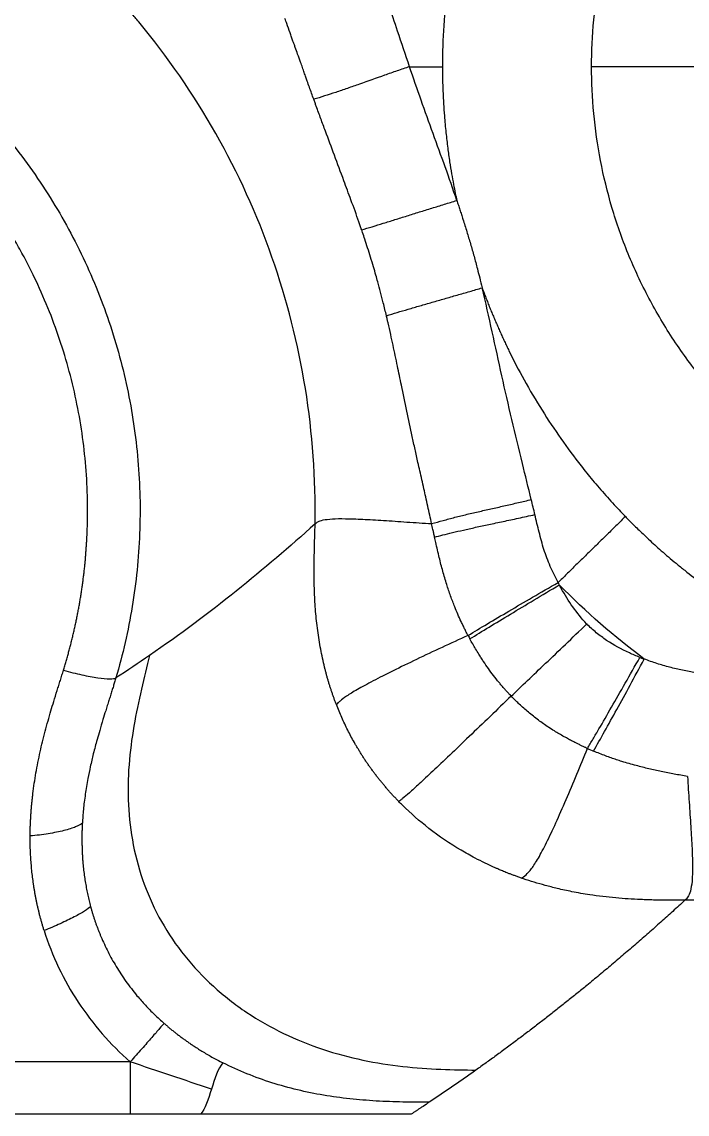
# Model space of a CAD drawing. Extents: x -54 to 18, y -18 to 89.
# Drawn here: x -37.8 to -31.5, y 5.88 to 16.23 of the extents above; entities that cross this region are included whole.
import ezdxf

# ---------------------------------------------------------------- set-up
doc = ezdxf.new("R2010")
doc.units = 0
doc.header["$MEASUREMENT"] = 0
doc.layers.add('GEOMETRY', color=2, linetype='Continuous', lineweight=25)

# ---------------------------------------------------------------- blocks, each defined once
blk = doc.blocks.new('2026 MINI-ASPIRE')
at = {"layer": 'GEOMETRY'}
for p, q in [((-16.253, -34.948), (-16.253, -34.948)), ((-14.575, -40.226), (-14.573, -40.227)), ((-14.07, -40.544), (-14.029, -40.56)), ((-14.567, -41.407), (-14.567, -41.407)), ((-4.722, -42.845), (-13.643, -42.845)), ((-18.898, -44.376), (-23.091, -44.376)), ((-18.898, -44.871), (-23.152, -44.871)), ((-18.233, -44.871), (-18.898, -44.871)), ((-16.237, -44.871), (-18.233, -44.871))]:
    blk.add_line(p, q, dxfattribs=at)
for points, knots in [([(-14.208, -30.686), (-14.218, -30.697), (-14.24, -30.719), (-14.272, -30.753), (-14.304, -30.788), (-14.337, -30.823), (-14.369, -30.858), (-14.401, -30.894), (-14.433, -30.931), (-14.466, -30.969), (-14.498, -31.007), (-14.53, -31.045), (-14.562, -31.084), (-14.628, -31.166), (-14.758, -31.334), (-14.93, -31.583), (-15.099, -31.858), (-15.242, -32.116), (-15.369, -32.375), (-15.528, -32.739), (-15.667, -33.134), (-15.77, -33.518), (-15.82, -33.748), (-15.853, -33.923), (-15.878, -34.075), (-15.899, -34.234), (-15.913, -34.364), (-15.922, -34.472), (-15.929, -34.57), (-15.935, -34.666), (-15.939, -34.761), (-15.941, -34.855), (-15.941, -34.917), (-15.941, -34.948)], [0, 0, 0, 0, 0.009812, 0.019718, 0.029719, 0.039814, 0.050003, 0.060287, 0.070664, 0.081135, 0.091701, 0.10236, 0.113112, 0.123958, 0.168738, 0.248519, 0.316404, 0.373977, 0.436417, 0.499972, 0.626374, 0.702447, 0.752845, 0.77595, 0.815626, 0.851131, 0.877899, 0.898989, 0.919784, 0.940282, 0.960484, 0.98039, 1, 1, 1, 1]), ([(-14.528, -34.948), (-14.528, -34.802), (-14.522, -34.654), (-14.493, -34.357), (-14.472, -34.207), (-14.414, -33.909), (-14.378, -33.761), (-14.291, -33.466), (-14.24, -33.32), (-14.123, -33.034), (-14.057, -32.893), (-13.912, -32.618), (-13.833, -32.485), (-13.662, -32.227), (-13.57, -32.102), (-13.376, -31.864), (-13.273, -31.75), (-13.166, -31.643)], [0, 0, 0, 0, 0.125, 0.125, 0.25, 0.25, 0.375, 0.375, 0.5, 0.5, 0.625, 0.625, 0.75, 0.75, 0.875, 0.875, 1, 1, 1, 1]), ([(-18.818, -34.523), (-18.83, -34.509), (-18.853, -34.481), (-18.887, -34.441), (-18.922, -34.4), (-18.957, -34.36), (-18.992, -34.321), (-19.027, -34.282), (-19.063, -34.243), (-19.098, -34.205), (-19.134, -34.167), (-19.169, -34.13), (-19.205, -34.093), (-19.241, -34.056), (-19.276, -34.02), (-19.312, -33.985), (-19.348, -33.95), (-19.384, -33.915), (-19.42, -33.881), (-19.457, -33.847), (-19.493, -33.813), (-19.529, -33.78), (-19.565, -33.748), (-19.601, -33.716), (-19.638, -33.684), (-19.674, -33.652), (-19.71, -33.621), (-19.747, -33.591), (-19.783, -33.561), (-19.819, -33.531), (-19.855, -33.502), (-19.892, -33.473), (-19.928, -33.444), (-19.964, -33.416), (-20, -33.388), (-20.037, -33.361), (-20.073, -33.334), (-20.109, -33.307), (-20.145, -33.281), (-20.181, -33.255), (-20.217, -33.229), (-20.253, -33.204), (-20.289, -33.179), (-20.325, -33.155), (-20.36, -33.131), (-20.396, -33.107), (-20.431, -33.083), (-20.467, -33.06), (-20.502, -33.038), (-20.538, -33.015), (-20.573, -32.993), (-20.608, -32.972), (-20.643, -32.95), (-20.678, -32.929), (-20.713, -32.909), (-20.748, -32.888), (-20.782, -32.868), (-20.817, -32.848), (-20.851, -32.829), (-20.886, -32.81), (-20.92, -32.791), (-20.954, -32.773), (-20.988, -32.754), (-21.021, -32.737), (-21.055, -32.719), (-21.089, -32.702), (-21.122, -32.685), (-21.155, -32.668), (-21.188, -32.652), (-21.221, -32.635), (-21.254, -32.619), (-21.286, -32.604), (-21.319, -32.589), (-21.351, -32.573), (-21.383, -32.559), (-21.415, -32.544), (-21.447, -32.53), (-21.479, -32.516), (-21.51, -32.502), (-21.542, -32.489), (-21.573, -32.475), (-21.604, -32.462), (-21.635, -32.45), (-21.665, -32.437), (-21.696, -32.425), (-21.726, -32.413), (-21.756, -32.401), (-21.786, -32.389), (-21.815, -32.378), (-21.845, -32.367), (-21.874, -32.356), (-21.903, -32.345), (-21.932, -32.334), (-21.961, -32.324), (-21.99, -32.314), (-22.018, -32.304), (-22.046, -32.294), (-22.074, -32.285), (-22.102, -32.276), (-22.129, -32.266), (-22.156, -32.258), (-22.183, -32.249), (-22.21, -32.24), (-22.237, -32.232), (-22.263, -32.224), (-22.29, -32.216), (-22.316, -32.208), (-22.341, -32.2), (-22.367, -32.193), (-22.392, -32.185), (-22.418, -32.178), (-22.442, -32.171), (-22.467, -32.164), (-22.492, -32.157), (-22.516, -32.151), (-22.54, -32.144), (-22.564, -32.138), (-22.587, -32.132), (-22.611, -32.126), (-22.634, -32.12), (-22.657, -32.115), (-22.679, -32.109), (-22.702, -32.104), (-22.724, -32.098), (-22.746, -32.093), (-22.768, -32.088), (-22.789, -32.083), (-22.81, -32.078), (-22.831, -32.074), (-22.852, -32.069), (-22.873, -32.065), (-22.893, -32.06), (-22.913, -32.056), (-22.933, -32.052), (-22.952, -32.048), (-22.972, -32.044), (-22.991, -32.04), (-23.01, -32.036), (-23.028, -32.033), (-23.047, -32.029), (-23.065, -32.026), (-23.083, -32.023), (-23.1, -32.019), (-23.118, -32.016), (-23.135, -32.013), (-23.152, -32.01), (-23.168, -32.007), (-23.179, -32.005), (-23.185, -32.004)], [0, 0, 0, 0, 0.010465, 0.02088, 0.031246, 0.041561, 0.051827, 0.062042, 0.072208, 0.082324, 0.09239, 0.102406, 0.112373, 0.122289, 0.132156, 0.141972, 0.151739, 0.161456, 0.171123, 0.180741, 0.190308, 0.199825, 0.209293, 0.218711, 0.228079, 0.237397, 0.246665, 0.255883, 0.265051, 0.27417, 0.283238, 0.292257, 0.301226, 0.310145, 0.319014, 0.327834, 0.336603, 0.345322, 0.353992, 0.362612, 0.371182, 0.379702, 0.388172, 0.396592, 0.404963, 0.413283, 0.421554, 0.429775, 0.437946, 0.446067, 0.454138, 0.462159, 0.470131, 0.478052, 0.485924, 0.493746, 0.501518, 0.50924, 0.516912, 0.524534, 0.532107, 0.539629, 0.547102, 0.554525, 0.561898, 0.569221, 0.576494, 0.583718, 0.590891, 0.598015, 0.605089, 0.612112, 0.619086, 0.626011, 0.632885, 0.639709, 0.646484, 0.653208, 0.659883, 0.666508, 0.673083, 0.679608, 0.686083, 0.692509, 0.698884, 0.70521, 0.711486, 0.717712, 0.723888, 0.730014, 0.73609, 0.742117, 0.748093, 0.75402, 0.759897, 0.765724, 0.771501, 0.777228, 0.782905, 0.788533, 0.79411, 0.799638, 0.805116, 0.810544, 0.815922, 0.82125, 0.826528, 0.831757, 0.836935, 0.842064, 0.847143, 0.852172, 0.857151, 0.86208, 0.86696, 0.871789, 0.876569, 0.881298, 0.885978, 0.890608, 0.895188, 0.899719, 0.904199, 0.90863, 0.91301, 0.917341, 0.921622, 0.925853, 0.930034, 0.934165, 0.938247, 0.942278, 0.94626, 0.950192, 0.954074, 0.957906, 0.961688, 0.96542, 0.969103, 0.972735, 0.976318, 0.979851, 0.983333, 0.986767, 0.99015, 0.993483, 0.996766, 1, 1, 1, 1]), ([(-16.366, -34.611), (-16.394, -34.528), (-16.422, -34.445), (-16.477, -34.28), (-16.505, -34.198), (-16.561, -34.034), (-16.589, -33.953), (-16.646, -33.794), (-16.675, -33.716), (-16.704, -33.64)], [0, 0, 0, 0, 0.25, 0.25, 0.5, 0.5, 0.75, 0.75, 1, 1, 1, 1]), ([(-17.148, -39.28), (-17.14, -38.851), (-17.171, -38.421), (-17.308, -37.574), (-17.414, -37.156), (-17.698, -36.347), (-17.877, -35.954), (-18.299, -35.208), (-18.544, -34.853), (-18.818, -34.523)], [0, 0, 0, 0, 0.25, 0.25, 0.5, 0.5, 0.75, 0.75, 1, 1, 1, 1]), ([(-17.285, -34.905), (-17.294, -34.879), (-17.311, -34.833), (-17.332, -34.776), (-17.346, -34.735), (-17.358, -34.703), (-17.37, -34.667), (-17.39, -34.611), (-17.408, -34.56), (-17.424, -34.516), (-17.43, -34.5), (-17.433, -34.492)], [0, 0, 0, 0, 0.186662, 0.339892, 0.411849, 0.4828, 0.573269, 0.674276, 0.884166, 0.942068, 1, 1, 1, 1]), ([(-17.222, -35.084), (-17.226, -35.072), (-17.236, -35.045), (-17.251, -35.003), (-17.267, -34.955), (-17.279, -34.922), (-17.285, -34.905)], [0, 0, 0, 0, 0.209725, 0.446235, 0.709626, 1, 1, 1, 1]), ([(-16.253, -34.948), (-16.292, -34.961), (-16.331, -34.974), (-16.41, -35.001), (-16.45, -35.015), (-16.569, -35.057), (-16.649, -35.085), (-16.766, -35.127), (-16.804, -35.14), (-16.879, -35.167), (-16.916, -35.179), (-16.988, -35.203), (-17.023, -35.215), (-17.092, -35.236), (-17.126, -35.247), (-17.16, -35.257)], [0, 0, 0, 0, 0.125, 0.125, 0.25, 0.25, 0.5, 0.5, 0.625, 0.625, 0.75, 0.75, 0.875, 0.875, 1, 1, 1, 1]), ([(-15.805, -36.215), (-15.841, -36.109), (-15.877, -36.003), (-15.953, -35.792), (-15.991, -35.687), (-16.067, -35.476), (-16.105, -35.371), (-16.18, -35.16), (-16.217, -35.054), (-16.253, -34.948)], [0, 0, 0, 0, 0.25, 0.25, 0.5, 0.5, 0.75, 0.75, 1, 1, 1, 1]), ([(-16.253, -34.948), (-16.201, -34.948), (-16.149, -34.948), (-16.045, -34.948), (-15.993, -34.948), (-15.941, -34.948)], [0, 0, 0, 0, 0.5, 0.5, 1, 1, 1, 1]), ([(-15.941, -34.948), (-15.941, -34.964), (-15.941, -34.997), (-15.941, -35.049), (-15.939, -35.106), (-15.937, -35.167), (-15.934, -35.233), (-15.93, -35.315), (-15.922, -35.429), (-15.909, -35.569), (-15.892, -35.714), (-15.874, -35.844), (-15.855, -35.959), (-15.837, -36.058), (-15.821, -36.142), (-15.81, -36.193), (-15.805, -36.216)], [0, 0, 0, 0, 0.037171, 0.077908, 0.122232, 0.170163, 0.221725, 0.27694, 0.364745, 0.490224, 0.604947, 0.70795, 0.799075, 0.878191, 0.945194, 1, 1, 1, 1]), ([(-13.449, -34.948), (-13.494, -34.948), (-13.539, -34.948), (-13.628, -34.948), (-13.673, -34.948), (-13.763, -34.948), (-13.808, -34.948), (-13.898, -34.948), (-13.943, -34.948), (-14.033, -34.948), (-14.078, -34.948), (-14.168, -34.948), (-14.213, -34.948), (-14.303, -34.948), (-14.348, -34.948), (-14.438, -34.948), (-14.483, -34.948), (-14.528, -34.948)], [0, 0, 0, 0, 0.125, 0.125, 0.25, 0.25, 0.375, 0.375, 0.5, 0.5, 0.625, 0.625, 0.75, 0.75, 0.875, 0.875, 1, 1, 1, 1]), ([(-13.166, -38.254), (-13.273, -38.146), (-13.376, -38.032), (-13.57, -37.794), (-13.662, -37.669), (-13.833, -37.411), (-13.912, -37.278), (-14.057, -37.003), (-14.123, -36.863), (-14.24, -36.576), (-14.291, -36.43), (-14.378, -36.135), (-14.414, -35.987), (-14.472, -35.689), (-14.493, -35.539), (-14.522, -35.242), (-14.528, -35.094), (-14.528, -34.948)], [0, 0, 0, 0, 0.125, 0.125, 0.25, 0.25, 0.375, 0.375, 0.5, 0.5, 0.625, 0.625, 0.75, 0.75, 0.875, 0.875, 1, 1, 1, 1]), ([(-17.16, -35.257), (-17.167, -35.238), (-17.181, -35.2), (-17.201, -35.142), (-17.215, -35.104), (-17.222, -35.084)], [0, 0, 0, 0, 0.329338, 0.662652, 1, 1, 1, 1]), ([(-16.706, -36.494), (-16.711, -36.481), (-16.719, -36.456), (-16.752, -36.361), (-16.804, -36.219), (-16.882, -36.008), (-16.963, -35.791), (-17.036, -35.596), (-17.093, -35.441), (-17.126, -35.352), (-17.148, -35.29), (-17.156, -35.268), (-17.16, -35.257)], [0, 0, 0, 0, 0.030873, 0.06033, 0.228447, 0.375536, 0.570827, 0.755259, 0.850874, 0.946512, 0.973162, 1, 1, 1, 1]), ([(-20.144, -35.524), (-19.994, -35.7), (-19.855, -35.885), (-19.6, -36.272), (-19.485, -36.473), (-19.28, -36.889), (-19.19, -37.103), (-19.039, -37.541), (-18.976, -37.764), (-18.88, -38.217), (-18.846, -38.447), (-18.806, -38.908), (-18.801, -39.14), (-18.819, -39.603), (-18.842, -39.834), (-18.918, -40.291), (-18.969, -40.517), (-19.035, -40.739)], [0, 0, 0, 0, 0.125, 0.125, 0.25, 0.25, 0.375, 0.375, 0.5, 0.5, 0.625, 0.625, 0.75, 0.75, 0.875, 0.875, 1, 1, 1, 1]), ([(-19.531, -40.666), (-19.527, -40.652), (-19.518, -40.623), (-19.506, -40.581), (-19.494, -40.538), (-19.482, -40.496), (-19.471, -40.453), (-19.46, -40.41), (-19.449, -40.368), (-19.439, -40.325), (-19.429, -40.282), (-19.419, -40.239), (-19.41, -40.196), (-19.401, -40.153), (-19.393, -40.11), (-19.385, -40.067), (-19.377, -40.024), (-19.37, -39.981), (-19.363, -39.937), (-19.357, -39.894), (-19.35, -39.851), (-19.345, -39.807), (-19.339, -39.764), (-19.334, -39.72), (-19.329, -39.676), (-19.325, -39.633), (-19.321, -39.589), (-19.318, -39.545), (-19.315, -39.501), (-19.312, -39.457), (-19.304, -39.322), (-19.3, -39.095), (-19.313, -38.776), (-19.347, -38.46), (-19.4, -38.145), (-19.473, -37.835), (-19.565, -37.53), (-19.676, -37.231), (-19.774, -37.01), (-19.846, -36.864), (-19.885, -36.788), (-19.925, -36.713), (-19.966, -36.639), (-20.009, -36.565), (-20.052, -36.492), (-20.097, -36.42), (-20.143, -36.349), (-20.19, -36.279), (-20.239, -36.209), (-20.288, -36.14), (-20.339, -36.072), (-20.391, -36.005), (-20.444, -35.938), (-20.481, -35.895), (-20.499, -35.873)], [0, 0, 0, 0, 0.008693, 0.017376, 0.026048, 0.034711, 0.043366, 0.052012, 0.06065, 0.069282, 0.077907, 0.086527, 0.095141, 0.103751, 0.112358, 0.120961, 0.129561, 0.13816, 0.146757, 0.155354, 0.163951, 0.172548, 0.181147, 0.189748, 0.198351, 0.206957, 0.215567, 0.224182, 0.232801, 0.241426, 0.250058, 0.312681, 0.375046, 0.437399, 0.499987, 0.56257, 0.624928, 0.687309, 0.749956, 0.766712, 0.783437, 0.800133, 0.816806, 0.83346, 0.850101, 0.866731, 0.883358, 0.899984, 0.916614, 0.933254, 0.949908, 0.966581, 0.983276, 1, 1, 1, 1]), ([(-16.706, -36.494), (-16.673, -36.484), (-16.64, -36.474), (-16.571, -36.453), (-16.537, -36.442), (-16.465, -36.42), (-16.428, -36.409), (-16.353, -36.385), (-16.315, -36.374), (-16.238, -36.349), (-16.199, -36.337), (-16.12, -36.312), (-16.08, -36.3), (-16.001, -36.276), (-15.962, -36.263), (-15.883, -36.239), (-15.844, -36.227), (-15.805, -36.215)], [0, 0, 0, 0, 0.125, 0.125, 0.25, 0.25, 0.375, 0.375, 0.5, 0.5, 0.625, 0.625, 0.75, 0.75, 0.875, 0.875, 1, 1, 1, 1]), ([(-15.805, -36.216), (-15.8, -36.23), (-15.79, -36.259), (-15.776, -36.303), (-15.761, -36.348), (-15.739, -36.417), (-15.71, -36.51), (-15.675, -36.627), (-15.641, -36.744), (-15.613, -36.852), (-15.587, -36.951), (-15.573, -37.011), (-15.565, -37.043)], [0, 0, 0, 0, 0.052776, 0.106553, 0.161344, 0.217163, 0.360735, 0.499685, 0.641879, 0.784586, 0.887557, 1, 1, 1, 1]), ([(-16.472, -37.307), (-16.476, -37.288), (-16.486, -37.247), (-16.504, -37.173), (-16.527, -37.085), (-16.55, -36.997), (-16.573, -36.917), (-16.604, -36.81), (-16.639, -36.696), (-16.674, -36.588), (-16.693, -36.532), (-16.704, -36.502), (-16.706, -36.494)], [0, 0, 0, 0, 0.071195, 0.149265, 0.270513, 0.391762, 0.469777, 0.567071, 0.788023, 0.889208, 0.969213, 1, 1, 1, 1]), ([(-16.471, -37.307), (-16.438, -37.297), (-16.405, -37.287), (-16.336, -37.266), (-16.301, -37.256), (-16.229, -37.235), (-16.192, -37.224), (-16.117, -37.202), (-16.078, -37.191), (-16, -37.169), (-15.961, -37.157), (-15.882, -37.135), (-15.842, -37.123), (-15.762, -37.1), (-15.722, -37.089), (-15.643, -37.066), (-15.604, -37.054), (-15.565, -37.043)], [0, 0, 0, 0, 0.125, 0.125, 0.25, 0.25, 0.375, 0.375, 0.5, 0.5, 0.625, 0.625, 0.75, 0.75, 0.875, 0.875, 1, 1, 1, 1]), ([(-15.183, -38.706), (-15.217, -38.568), (-15.25, -38.43), (-15.316, -38.153), (-15.347, -38.014), (-15.409, -37.737), (-15.439, -37.598), (-15.5, -37.32), (-15.531, -37.181), (-15.565, -37.043)], [0, 0, 0, 0, 0.25, 0.25, 0.5, 0.5, 0.75, 0.75, 1, 1, 1, 1]), ([(-15.565, -37.043), (-15.559, -37.059), (-15.547, -37.09), (-15.529, -37.138), (-15.511, -37.185), (-15.492, -37.232), (-15.473, -37.278), (-15.454, -37.324), (-15.434, -37.37), (-15.414, -37.416), (-15.394, -37.461), (-15.374, -37.506), (-15.353, -37.551), (-15.332, -37.595), (-15.273, -37.718), (-15.166, -37.923), (-15.002, -38.201), (-14.821, -38.473), (-14.659, -38.692), (-14.516, -38.87), (-14.415, -38.986), (-14.331, -39.08), (-14.269, -39.147), (-14.228, -39.189), (-14.208, -39.21)], [0, 0, 0, 0, 0.019719, 0.039385, 0.058996, 0.078552, 0.098051, 0.117494, 0.13688, 0.156208, 0.175477, 0.194686, 0.213836, 0.232925, 0.251952, 0.372143, 0.502592, 0.627546, 0.75206, 0.819455, 0.893949, 0.931105, 0.966453, 1, 1, 1, 1]), ([(-16.116, -38.947), (-16.123, -38.918), (-16.136, -38.862), (-16.154, -38.778), (-16.176, -38.683), (-16.2, -38.574), (-16.236, -38.412), (-16.279, -38.209), (-16.325, -37.987), (-16.368, -37.778), (-16.402, -37.619), (-16.432, -37.482), (-16.45, -37.4), (-16.464, -37.341), (-16.469, -37.319), (-16.472, -37.307)], [0, 0, 0, 0, 0.053133, 0.104153, 0.153079, 0.229279, 0.304011, 0.449655, 0.599732, 0.709368, 0.830089, 0.89127, 0.959432, 0.979017, 1, 1, 1, 1]), ([(-16.043, -39.277), (-16.049, -39.25), (-16.061, -39.195), (-16.08, -39.111), (-16.098, -39.028), (-16.111, -38.973), (-16.116, -38.947)], [0, 0, 0, 0, 0.24585, 0.501413, 0.767562, 1, 1, 1, 1]), ([(-16.043, -39.277), (-16.007, -39.267), (-15.971, -39.257), (-15.898, -39.237), (-15.861, -39.227), (-15.785, -39.207), (-15.747, -39.198), (-15.668, -39.179), (-15.628, -39.17), (-15.547, -39.152), (-15.507, -39.142), (-15.425, -39.124), (-15.384, -39.115), (-15.302, -39.096), (-15.261, -39.087), (-15.18, -39.068), (-15.139, -39.058), (-15.099, -39.049)], [0, 0, 0, 0, 0.125, 0.125, 0.25, 0.25, 0.375, 0.375, 0.5, 0.5, 0.625, 0.625, 0.75, 0.75, 0.875, 0.875, 1, 1, 1, 1]), ([(-16.015, -39.405), (-15.991, -39.398), (-15.964, -39.391), (-15.908, -39.377), (-15.878, -39.369), (-15.813, -39.354), (-15.779, -39.346), (-15.706, -39.329), (-15.668, -39.321), (-15.587, -39.303), (-15.545, -39.294), (-15.458, -39.276), (-15.412, -39.266), (-15.319, -39.246), (-15.27, -39.236), (-15.17, -39.214), (-15.118, -39.203), (-15.065, -39.192)], [0, 0, 0, 0, 0.125, 0.125, 0.25, 0.25, 0.375, 0.375, 0.5, 0.5, 0.625, 0.625, 0.75, 0.75, 0.875, 0.875, 1, 1, 1, 1]), ([(-14.845, -39.835), (-14.858, -39.81), (-14.871, -39.785), (-14.896, -39.733), (-14.908, -39.708), (-14.942, -39.629), (-14.962, -39.576), (-14.996, -39.468), (-15.011, -39.413), (-15.039, -39.302), (-15.052, -39.247), (-15.065, -39.192)], [0, 0, 0, 0, 0.125, 0.125, 0.25, 0.25, 0.5, 0.5, 0.75, 0.75, 1, 1, 1, 1]), ([(-14.208, -39.21), (-14.234, -39.236), (-14.261, -39.262), (-14.313, -39.314), (-14.34, -39.34), (-14.393, -39.392), (-14.419, -39.418), (-14.472, -39.47), (-14.499, -39.496), (-14.552, -39.548), (-14.579, -39.574), (-14.632, -39.626), (-14.659, -39.652), (-14.712, -39.704), (-14.738, -39.731), (-14.792, -39.783), (-14.818, -39.809), (-14.845, -39.835)], [0, 0, 0, 0, 0.125, 0.125, 0.25, 0.25, 0.375, 0.375, 0.5, 0.5, 0.625, 0.625, 0.75, 0.75, 0.875, 0.875, 1, 1, 1, 1]), ([(-14.208, -39.21), (-14.196, -39.222), (-14.171, -39.247), (-14.132, -39.287), (-14.088, -39.33), (-14.039, -39.376), (-13.986, -39.426), (-13.929, -39.479), (-13.866, -39.535), (-13.799, -39.593), (-13.725, -39.655), (-13.618, -39.742), (-13.49, -39.84), (-13.348, -39.943), (-13.228, -40.025), (-13.1, -40.108), (-12.971, -40.188), (-12.831, -40.269), (-12.683, -40.35), (-12.464, -40.462), (-12.144, -40.605), (-11.753, -40.75), (-11.419, -40.847), (-11.146, -40.912), (-10.961, -40.95), (-10.794, -40.978), (-10.68, -40.995), (-10.581, -41.008), (-10.521, -41.015), (-10.494, -41.018)], [0, 0, 0, 0, 0.011902, 0.025155, 0.039752, 0.055687, 0.072951, 0.091536, 0.11143, 0.132622, 0.1551, 0.180041, 0.230501, 0.269845, 0.305089, 0.334313, 0.378096, 0.4136, 0.448862, 0.498915, 0.588329, 0.698042, 0.795448, 0.836198, 0.898096, 0.929507, 0.956893, 0.98036, 1, 1, 1, 1]), ([(-17.148, -39.28), (-17.386, -39.495), (-17.634, -39.707), (-18.155, -40.124), (-18.428, -40.328), (-18.716, -40.526)], [0, 0, 0, 0, 0.5, 0.5, 1, 1, 1, 1]), ([(-16.945, -40.992), (-16.949, -40.982), (-16.957, -40.962), (-16.968, -40.932), (-16.979, -40.902), (-16.989, -40.872), (-16.999, -40.842), (-17.009, -40.812), (-17.018, -40.781), (-17.027, -40.751), (-17.036, -40.72), (-17.044, -40.69), (-17.064, -40.612), (-17.092, -40.487), (-17.121, -40.31), (-17.142, -40.131), (-17.153, -39.954), (-17.157, -39.778), (-17.156, -39.642), (-17.154, -39.527), (-17.152, -39.443), (-17.149, -39.355), (-17.148, -39.303), (-17.148, -39.28)], [0, 0, 0, 0, 0.018323, 0.036645, 0.054964, 0.073281, 0.091593, 0.109901, 0.128204, 0.1465, 0.164789, 0.183071, 0.201342, 0.302783, 0.405625, 0.509469, 0.613777, 0.711473, 0.814594, 0.847776, 0.909702, 0.960432, 1, 1, 1, 1]), ([(-17.148, -39.28), (-17.14, -39.273), (-17.132, -39.266), (-17.108, -39.253), (-17.092, -39.247), (-17.048, -39.238), (-17.019, -39.234), (-16.949, -39.23), (-16.908, -39.229), (-16.811, -39.231), (-16.756, -39.233), (-16.635, -39.238), (-16.568, -39.242), (-16.428, -39.251), (-16.354, -39.256), (-16.201, -39.267), (-16.122, -39.272), (-16.043, -39.277)], [0, 0, 0, 0, 0.125, 0.125, 0.25, 0.25, 0.375, 0.375, 0.5, 0.5, 0.625, 0.625, 0.75, 0.75, 0.875, 0.875, 1, 1, 1, 1]), ([(-16.015, -39.405), (-16.018, -39.392), (-16.023, -39.368), (-16.032, -39.326), (-16.039, -39.296), (-16.043, -39.277)], [0, 0, 0, 0, 0.30247, 0.555053, 1, 1, 1, 1]), ([(-15.698, -40.336), (-15.704, -40.326), (-15.715, -40.305), (-15.731, -40.273), (-15.747, -40.239), (-15.769, -40.193), (-15.795, -40.136), (-15.829, -40.055), (-15.864, -39.961), (-15.903, -39.848), (-15.938, -39.726), (-15.973, -39.594), (-15.997, -39.486), (-16.012, -39.421), (-16.015, -39.405)], [0, 0, 0, 0, 0.0352669, 0.0717264, 0.109391, 0.148273, 0.2251902, 0.3010491, 0.4136301, 0.5313521, 0.6638008, 0.7979764, 0.9483722, 1, 1, 1, 1]), ([(-15.698, -40.336), (-15.641, -40.301), (-15.58, -40.265), (-15.451, -40.188), (-15.382, -40.147), (-15.239, -40.063), (-15.164, -40.02), (-15.009, -39.929), (-14.928, -39.883), (-14.845, -39.835)], [0, 0, 0, 0, 0.25, 0.25, 0.5, 0.5, 0.75, 0.75, 1, 1, 1, 1]), ([(-15.68, -40.369), (-15.623, -40.334), (-15.563, -40.296), (-15.435, -40.218), (-15.367, -40.177), (-15.225, -40.091), (-15.15, -40.046), (-14.996, -39.953), (-14.916, -39.906), (-14.834, -39.857)], [0, 0, 0, 0, 0.25, 0.25, 0.5, 0.5, 0.75, 0.75, 1, 1, 1, 1]), ([(-14.575, -40.226), (-14.622, -40.176), (-14.666, -40.122), (-14.745, -40.01), (-14.781, -39.952), (-14.815, -39.892)], [0, 0, 0, 0, 0.5, 0.5, 1, 1, 1, 1]), ([(-15.289, -40.912), (-15.24, -40.865), (-15.189, -40.816), (-15.08, -40.712), (-15.023, -40.657), (-14.903, -40.543), (-14.84, -40.483), (-14.71, -40.358), (-14.643, -40.294), (-14.573, -40.227)], [0, 0, 0, 0, 0.25, 0.25, 0.5, 0.5, 0.75, 0.75, 1, 1, 1, 1]), ([(-14.17, -40.501), (-14.244, -40.467), (-14.317, -40.428), (-14.419, -40.36), (-14.452, -40.336), (-14.515, -40.284), (-14.545, -40.257), (-14.573, -40.227)], [0, 0, 0, 0, 0.5, 0.5, 0.75, 0.75, 1, 1, 1, 1]), ([(-15.698, -40.336), (-15.78, -40.373), (-15.863, -40.412), (-16.027, -40.488), (-16.109, -40.526), (-16.264, -40.601), (-16.339, -40.637), (-16.477, -40.705), (-16.541, -40.737), (-16.655, -40.797), (-16.704, -40.824), (-16.788, -40.872), (-16.822, -40.893), (-16.876, -40.929), (-16.896, -40.944), (-16.918, -40.964), (-16.925, -40.97), (-16.936, -40.981), (-16.941, -40.987), (-16.945, -40.992)], [0, 0, 0, 0, 0.125, 0.125, 0.25, 0.25, 0.375, 0.375, 0.5, 0.5, 0.625, 0.625, 0.75, 0.75, 0.875, 0.875, 0.9375, 0.9375, 1, 1, 1, 1]), ([(-15.289, -40.911), (-15.295, -40.906), (-15.307, -40.893), (-15.327, -40.872), (-15.352, -40.844), (-15.378, -40.814), (-15.432, -40.748), (-15.49, -40.673), (-15.544, -40.595), (-15.574, -40.549), (-15.599, -40.509), (-15.626, -40.465), (-15.654, -40.416), (-15.672, -40.385), (-15.68, -40.369)], [0, 0, 0, 0, 0.035842, 0.078603, 0.128282, 0.203437, 0.259384, 0.507387, 0.626332, 0.687189, 0.750101, 0.837995, 0.921293, 1, 1, 1, 1]), ([(-18.716, -40.526), (-18.739, -40.628), (-18.766, -40.735), (-18.818, -40.958), (-18.843, -41.075), (-18.885, -41.314), (-18.901, -41.437), (-18.92, -41.687), (-18.923, -41.814), (-18.91, -42.068), (-18.895, -42.195), (-18.845, -42.447), (-18.81, -42.572), (-18.721, -42.815), (-18.667, -42.933), (-18.539, -43.16), (-18.465, -43.269), (-18.3, -43.474), (-18.209, -43.571), (-18.013, -43.75), (-17.907, -43.833), (-17.684, -43.981), (-17.567, -44.048), (-17.326, -44.164), (-17.202, -44.214), (-16.95, -44.298), (-16.822, -44.332), (-16.568, -44.386), (-16.441, -44.405), (-16.194, -44.433), (-16.073, -44.441), (-15.84, -44.451), (-15.729, -44.453), (-15.624, -44.454)], [0, 0, 0, 0, 0.0625, 0.0625, 0.125, 0.125, 0.1875, 0.1875, 0.25, 0.25, 0.3125, 0.3125, 0.375, 0.375, 0.4375, 0.4375, 0.5, 0.5, 0.5625, 0.5625, 0.625, 0.625, 0.6875, 0.6875, 0.75, 0.75, 0.8125, 0.8125, 0.875, 0.875, 0.9375, 0.9375, 1, 1, 1, 1]), ([(-14.567, -41.407), (-14.55, -41.378), (-14.532, -41.348), (-14.496, -41.286), (-14.477, -41.255), (-14.42, -41.157), (-14.38, -41.088), (-14.297, -40.943), (-14.254, -40.867), (-14.164, -40.71), (-14.118, -40.628), (-14.07, -40.544)], [0, 0, 0, 0, 0.125, 0.125, 0.25, 0.25, 0.5, 0.5, 0.75, 0.75, 1, 1, 1, 1]), ([(-14.509, -41.432), (-14.476, -41.373), (-14.441, -41.311), (-14.367, -41.179), (-14.329, -41.11), (-14.248, -40.963), (-14.206, -40.887), (-14.12, -40.727), (-14.075, -40.645), (-14.029, -40.56)], [0, 0, 0, 0, 0.25, 0.25, 0.5, 0.5, 0.75, 0.75, 1, 1, 1, 1]), ([(-13.543, -40.691), (-13.584, -40.683), (-13.625, -40.675), (-13.707, -40.657), (-13.748, -40.648), (-13.829, -40.627), (-13.869, -40.615), (-13.949, -40.589), (-13.989, -40.575), (-14.029, -40.56)], [0, 0, 0, 0, 0.25, 0.25, 0.5, 0.5, 0.75, 0.75, 1, 1, 1, 1]), ([(-19.847, -42.236), (-19.847, -42.224), (-19.847, -42.201), (-19.846, -42.165), (-19.845, -42.129), (-19.843, -42.093), (-19.841, -42.057), (-19.839, -42.02), (-19.836, -41.984), (-19.833, -41.947), (-19.829, -41.91), (-19.825, -41.872), (-19.815, -41.782), (-19.793, -41.637), (-19.76, -41.473), (-19.73, -41.342), (-19.696, -41.212), (-19.661, -41.085), (-19.622, -40.957), (-19.597, -40.877), (-19.576, -40.81), (-19.561, -40.762), (-19.546, -40.714), (-19.536, -40.682), (-19.531, -40.666)], [0, 0, 0, 0, 0.022028, 0.044187, 0.066481, 0.088912, 0.111483, 0.134196, 0.157055, 0.180061, 0.203217, 0.226526, 0.249989, 0.372913, 0.499995, 0.561452, 0.624998, 0.749999, 0.806361, 0.875004, 0.906253, 0.937502, 0.969112, 1, 1, 1, 1]), ([(-19.531, -40.666), (-19.472, -40.682), (-19.413, -40.697), (-19.303, -40.721), (-19.251, -40.73), (-19.162, -40.744), (-19.124, -40.747), (-19.065, -40.748), (-19.045, -40.745), (-19.035, -40.739)], [0, 0, 0, 0, 0.25, 0.25, 0.5, 0.5, 0.75, 0.75, 1, 1, 1, 1]), ([(-19.035, -40.739), (-19.039, -40.752), (-19.047, -40.778), (-19.059, -40.819), (-19.072, -40.861), (-19.086, -40.906), (-19.101, -40.952), (-19.116, -41), (-19.135, -41.061), (-19.16, -41.14), (-19.187, -41.231), (-19.218, -41.338), (-19.248, -41.453), (-19.277, -41.576), (-19.298, -41.679), (-19.313, -41.766), (-19.325, -41.841), (-19.335, -41.913), (-19.343, -41.983), (-19.348, -42.05), (-19.351, -42.093), (-19.352, -42.114)], [0, 0, 0, 0, 0.028531, 0.058478, 0.089865, 0.122711, 0.157035, 0.192851, 0.230168, 0.291962, 0.367553, 0.431382, 0.529468, 0.618272, 0.698972, 0.753999, 0.805684, 0.858471, 0.908476, 0.955661, 1, 1, 1, 1]), ([(-15.289, -40.911), (-15.356, -40.975), (-15.423, -41.04), (-15.557, -41.168), (-15.623, -41.232), (-15.752, -41.355), (-15.814, -41.415), (-15.929, -41.525), (-15.983, -41.576), (-16.08, -41.667), (-16.123, -41.707), (-16.197, -41.775), (-16.228, -41.804), (-16.279, -41.849), (-16.299, -41.866), (-16.323, -41.885), (-16.33, -41.891), (-16.343, -41.901), (-16.349, -41.905), (-16.355, -41.91)], [0, 0, 0, 0, 0.125, 0.125, 0.25, 0.25, 0.375, 0.375, 0.5, 0.5, 0.625, 0.625, 0.75, 0.75, 0.875, 0.875, 0.9375, 0.9375, 1, 1, 1, 1]), ([(-14.583, -41.399), (-14.592, -41.396), (-14.61, -41.387), (-14.637, -41.374), (-14.67, -41.358), (-14.707, -41.34), (-14.747, -41.318), (-14.79, -41.295), (-14.835, -41.269), (-14.884, -41.239), (-14.934, -41.207), (-14.985, -41.173), (-15.032, -41.138), (-15.08, -41.102), (-15.126, -41.064), (-15.17, -41.026), (-15.209, -40.99), (-15.249, -40.953), (-15.273, -40.928), (-15.288, -40.912)], [0, 0, 0, 0, 0.0327958, 0.0682386, 0.1063248, 0.1608474, 0.2103665, 0.2663007, 0.3283588, 0.3905907, 0.4674212, 0.5349298, 0.6033976, 0.672755, 0.7420606, 0.8107026, 0.8767869, 0.9259008, 1, 1, 1, 1]), ([(-16.355, -41.91), (-16.362, -41.902), (-16.378, -41.885), (-16.401, -41.861), (-16.424, -41.836), (-16.447, -41.811), (-16.469, -41.785), (-16.491, -41.759), (-16.512, -41.734), (-16.534, -41.708), (-16.554, -41.681), (-16.575, -41.655), (-16.595, -41.628), (-16.615, -41.601), (-16.634, -41.574), (-16.653, -41.547), (-16.672, -41.519), (-16.69, -41.491), (-16.708, -41.464), (-16.725, -41.436), (-16.742, -41.407), (-16.759, -41.379), (-16.781, -41.341), (-16.808, -41.293), (-16.838, -41.234), (-16.867, -41.174), (-16.895, -41.114), (-16.921, -41.054), (-16.937, -41.013), (-16.945, -40.992)], [0, 0, 0, 0, 0.030893, 0.061742, 0.092545, 0.123302, 0.154012, 0.184675, 0.21529, 0.245857, 0.276376, 0.306845, 0.337265, 0.367635, 0.397954, 0.428223, 0.458441, 0.488607, 0.518721, 0.548783, 0.578793, 0.608749, 0.638653, 0.698831, 0.759036, 0.819262, 0.879502, 0.93975, 1, 1, 1, 1]), ([(-15.192, -42.635), (-15.179, -42.627), (-15.165, -42.618), (-15.133, -42.59), (-15.116, -42.572), (-15.077, -42.519), (-15.056, -42.486), (-15.008, -42.404), (-14.982, -42.355), (-14.927, -42.243), (-14.897, -42.18), (-14.835, -42.043), (-14.803, -41.969), (-14.736, -41.814), (-14.702, -41.733), (-14.634, -41.57), (-14.6, -41.488), (-14.567, -41.407)], [0, 0, 0, 0, 0.125, 0.125, 0.25, 0.25, 0.375, 0.375, 0.5, 0.5, 0.625, 0.625, 0.75, 0.75, 0.875, 0.875, 1, 1, 1, 1]), ([(-13.619, -41.673), (-13.661, -41.665), (-13.743, -41.65), (-13.866, -41.626), (-13.986, -41.6), (-14.088, -41.574), (-14.173, -41.551), (-14.235, -41.532), (-14.291, -41.514), (-14.343, -41.496), (-14.396, -41.477), (-14.452, -41.455), (-14.49, -41.44), (-14.509, -41.432)], [0, 0, 0, 0, 0.137873, 0.273595, 0.404673, 0.538882, 0.614417, 0.690555, 0.748558, 0.805525, 0.868793, 0.933615, 1, 1, 1, 1]), ([(-13.619, -41.673), (-13.614, -41.754), (-13.609, -41.835), (-13.598, -41.994), (-13.593, -42.072), (-13.584, -42.22), (-13.579, -42.29), (-13.574, -42.418), (-13.572, -42.477), (-13.572, -42.581), (-13.573, -42.627), (-13.58, -42.703), (-13.585, -42.733), (-13.598, -42.782), (-13.606, -42.8), (-13.624, -42.827), (-13.634, -42.837), (-13.643, -42.845)], [0, 0, 0, 0, 0.125, 0.125, 0.25, 0.25, 0.375, 0.375, 0.5, 0.5, 0.625, 0.625, 0.75, 0.75, 0.875, 0.875, 1, 1, 1, 1]), ([(-15.192, -42.635), (-15.203, -42.631), (-15.225, -42.624), (-15.257, -42.612), (-15.286, -42.601), (-15.314, -42.591), (-15.338, -42.581), (-15.361, -42.572), (-15.381, -42.563), (-15.399, -42.556), (-15.415, -42.549), (-15.428, -42.543), (-15.501, -42.511), (-15.615, -42.456), (-15.828, -42.337), (-16.065, -42.177), (-16.247, -42.017), (-16.338, -41.927), (-16.349, -41.915), (-16.355, -41.91)], [0, 0, 0, 0, 0.026078, 0.050473, 0.073178, 0.094184, 0.113484, 0.131073, 0.146945, 0.161096, 0.173523, 0.184224, 0.193195, 0.346504, 0.457008, 0.723319, 0.964873, 0.982445, 1, 1, 1, 1]), ([(-19.352, -42.114), (-19.364, -42.126), (-19.386, -42.138), (-19.446, -42.162), (-19.484, -42.174), (-19.572, -42.196), (-19.622, -42.206), (-19.73, -42.224), (-19.788, -42.231), (-19.847, -42.236)], [0, 0, 0, 0, 0.25, 0.25, 0.5, 0.5, 0.75, 0.75, 1, 1, 1, 1]), ([(-19.352, -42.114), (-19.353, -42.125), (-19.354, -42.148), (-19.356, -42.182), (-19.356, -42.217), (-19.357, -42.252), (-19.357, -42.286), (-19.356, -42.321), (-19.355, -42.356), (-19.354, -42.392), (-19.352, -42.427), (-19.35, -42.462), (-19.346, -42.507), (-19.341, -42.561), (-19.333, -42.622), (-19.323, -42.682), (-19.313, -42.74), (-19.301, -42.796), (-19.289, -42.85), (-19.28, -42.886), (-19.275, -42.903)], [0, 0, 0, 0, 0.043015, 0.086205, 0.129569, 0.173104, 0.21681, 0.260685, 0.304728, 0.348938, 0.393315, 0.437857, 0.482565, 0.562786, 0.640903, 0.716917, 0.79083, 0.862646, 0.932368, 1, 1, 1, 1]), ([(-19.715, -43.132), (-19.718, -43.122), (-19.724, -43.101), (-19.733, -43.07), (-19.742, -43.039), (-19.751, -43.008), (-19.759, -42.977), (-19.766, -42.945), (-19.774, -42.914), (-19.781, -42.882), (-19.788, -42.85), (-19.794, -42.818), (-19.8, -42.786), (-19.805, -42.754), (-19.811, -42.722), (-19.817, -42.679), (-19.824, -42.626), (-19.832, -42.562), (-19.837, -42.497), (-19.842, -42.432), (-19.845, -42.367), (-19.847, -42.302), (-19.847, -42.258), (-19.847, -42.236)], [0, 0, 0, 0, 0.0354163, 0.0708591, 0.1063331, 0.1418434, 0.1773947, 0.212992, 0.2486401, 0.2843438, 0.320108, 0.3559373, 0.3918366, 0.4278105, 0.4638639, 0.5000012, 0.570597, 0.6414159, 0.712491, 0.7838549, 0.8555398, 0.9275778, 1, 1, 1, 1]), ([(-13.643, -42.845), (-13.69, -42.845), (-13.783, -42.845), (-13.923, -42.844), (-14.095, -42.838), (-14.303, -42.825), (-14.52, -42.799), (-14.705, -42.767), (-14.845, -42.736), (-14.999, -42.697), (-15.112, -42.663), (-15.186, -42.638), (-15.192, -42.635)], [0, 0, 0, 0, 0.088959, 0.178398, 0.267343, 0.416926, 0.575834, 0.68498, 0.774948, 0.850272, 0.987636, 1, 1, 1, 1]), ([(-19.275, -42.903), (-19.286, -42.915), (-19.305, -42.93), (-19.357, -42.964), (-19.391, -42.983), (-19.469, -43.024), (-19.514, -43.045), (-19.61, -43.089), (-19.662, -43.111), (-19.715, -43.132)], [0, 0, 0, 0, 0.25, 0.25, 0.5, 0.5, 0.75, 0.75, 1, 1, 1, 1]), ([(-19.275, -42.903), (-19.273, -42.913), (-19.267, -42.932), (-19.259, -42.962), (-19.25, -42.991), (-19.24, -43.02), (-19.231, -43.048), (-19.221, -43.077), (-19.21, -43.105), (-19.199, -43.133), (-19.188, -43.161), (-19.16, -43.229), (-19.111, -43.334), (-19.032, -43.476), (-18.941, -43.615), (-18.859, -43.721), (-18.796, -43.795), (-18.755, -43.839), (-18.713, -43.884), (-18.67, -43.927), (-18.624, -43.97), (-18.593, -43.998), (-18.578, -44.012)], [0, 0, 0, 0, 0.0230222, 0.0459861, 0.0688926, 0.0917423, 0.114536, 0.1372745, 0.1599585, 0.1825888, 0.2051663, 0.2276917, 0.347085, 0.467024, 0.5940277, 0.7228391, 0.7678582, 0.8133415, 0.8592936, 0.9057186, 0.9526199, 1, 1, 1, 1]), ([(-13.643, -42.845), (-13.662, -42.863), (-13.701, -42.898), (-13.758, -42.95), (-13.816, -43.002), (-13.873, -43.053), (-13.931, -43.105), (-13.989, -43.156), (-14.047, -43.207), (-14.105, -43.257), (-14.163, -43.307), (-14.221, -43.357), (-14.279, -43.407), (-14.338, -43.456), (-14.396, -43.506), (-14.455, -43.554), (-14.513, -43.603), (-14.584, -43.661), (-14.667, -43.728), (-14.762, -43.805), (-14.858, -43.88), (-14.953, -43.955), (-15.048, -44.029), (-15.144, -44.102), (-15.24, -44.174), (-15.335, -44.245), (-15.431, -44.316), (-15.527, -44.385), (-15.592, -44.431), (-15.624, -44.454)], [0, 0, 0, 0, 0.032532, 0.064893, 0.097083, 0.129102, 0.160949, 0.192626, 0.224132, 0.255467, 0.286631, 0.317624, 0.348447, 0.379099, 0.40958, 0.439891, 0.470031, 0.5, 0.548078, 0.59563, 0.642657, 0.68916, 0.735137, 0.780591, 0.82552, 0.869925, 0.913807, 0.957165, 1, 1, 1, 1]), ([(-19.715, -43.132), (-19.677, -43.251), (-19.631, -43.369), (-19.523, -43.595), (-19.461, -43.705), (-19.323, -43.914), (-19.247, -44.015), (-19.082, -44.204), (-18.993, -44.293), (-18.899, -44.376)], [0, 0, 0, 0, 0.25, 0.25, 0.5, 0.5, 0.75, 0.75, 1, 1, 1, 1]), ([(-18.578, -44.012), (-18.587, -44.022), (-18.602, -44.039), (-18.641, -44.084), (-18.666, -44.113), (-18.723, -44.177), (-18.756, -44.214), (-18.825, -44.292), (-18.861, -44.334), (-18.899, -44.376)], [0, 0, 0, 0, 0.25, 0.25, 0.5, 0.5, 0.75, 0.75, 1, 1, 1, 1]), ([(-18.578, -44.012), (-18.57, -44.019), (-18.553, -44.033), (-18.529, -44.054), (-18.503, -44.075), (-18.477, -44.096), (-18.45, -44.117), (-18.422, -44.138), (-18.394, -44.159), (-18.365, -44.179), (-18.335, -44.2), (-18.301, -44.223), (-18.262, -44.248), (-18.219, -44.275), (-18.173, -44.303), (-18.124, -44.331), (-18.074, -44.358), (-18.039, -44.376), (-18.022, -44.385)], [0, 0, 0, 0, 0.047508, 0.095835, 0.144985, 0.194958, 0.245756, 0.297379, 0.34983, 0.403108, 0.457215, 0.512149, 0.586258, 0.663248, 0.74312, 0.825873, 0.911502, 1, 1, 1, 1]), ([(-18.898, -44.376), (-18.898, -44.437), (-18.898, -44.497), (-18.898, -44.608), (-18.898, -44.66), (-18.898, -44.749), (-18.898, -44.786), (-18.898, -44.843), (-18.898, -44.863), (-18.898, -44.871)], [0, 0, 0, 0, 0.25, 0.25, 0.5, 0.5, 0.75, 0.75, 1, 1, 1, 1]), ([(-16.066, -44.759), (-16.15, -44.759), (-16.234, -44.758), (-16.401, -44.755), (-16.485, -44.752), (-16.652, -44.742), (-16.736, -44.735), (-16.902, -44.717), (-16.985, -44.706), (-17.233, -44.664), (-17.397, -44.625), (-17.716, -44.523), (-17.872, -44.461), (-18.022, -44.385)], [0, 0, 0, 0, 0.125, 0.125, 0.25, 0.25, 0.375, 0.375, 0.5, 0.5, 0.75, 0.75, 1, 1, 1, 1]), ([(-15.624, -44.454), (-15.642, -44.467), (-15.677, -44.492), (-15.731, -44.53), (-15.786, -44.568), (-15.841, -44.606), (-15.897, -44.644), (-15.953, -44.683), (-16.009, -44.721), (-16.047, -44.746), (-16.066, -44.759)], [0, 0, 0, 0, 0.12466, 0.249416, 0.37427, 0.49922, 0.624268, 0.749414, 0.874658, 1, 1, 1, 1]), ([(-16.066, -44.759), (-16.086, -44.772), (-16.114, -44.791), (-16.149, -44.814), (-16.172, -44.829), (-16.193, -44.843), (-16.215, -44.857), (-16.229, -44.867), (-16.237, -44.871)], [0, 0, 0, 0, 0.348118, 0.5, 0.625, 0.75, 0.875, 1, 1, 1, 1])]:
    blk.add_open_spline(points, degree=3, knots=knots, dxfattribs=at)
for points in [[(-16.253, -34.948), (-16.291, -34.836), (-16.328, -34.723), (-16.366, -34.611)], [(-15.099, -39.049), (-15.127, -38.935), (-15.155, -38.82), (-15.183, -38.706)], [(-15.065, -39.192), (-15.076, -39.144), (-15.088, -39.096), (-15.099, -39.049)], [(-14.834, -39.857), (-14.837, -39.849), (-14.841, -39.842), (-14.845, -39.835)], [(-14.029, -40.56), (-14.311, -40.349), (-14.581, -40.114), (-14.834, -39.857)], [(-14.815, -39.892), (-14.821, -39.88), (-14.827, -39.868), (-14.834, -39.857)], [(-15.698, -40.336), (-15.692, -40.347), (-15.686, -40.358), (-15.68, -40.369)], [(-18.716, -40.526), (-18.82, -40.598), (-18.926, -40.669), (-19.035, -40.739)], [(-14.07, -40.544), (-14.104, -40.531), (-14.137, -40.516), (-14.17, -40.501)], [(-15.289, -40.911), (-15.289, -40.912), (-15.289, -40.912), (-15.289, -40.912)], [(-15.289, -40.912), (-15.289, -40.912), (-15.289, -40.912), (-15.288, -40.912)], [(-14.583, -41.399), (-14.578, -41.402), (-14.572, -41.404), (-14.567, -41.407)], [(-14.567, -41.407), (-14.548, -41.415), (-14.528, -41.424), (-14.509, -41.432)], [(-18.129, -44.634), (-18.385, -44.549), (-18.642, -44.464), (-18.898, -44.376)], [(-18.022, -44.385), (-18.069, -44.44), (-18.099, -44.538), (-18.129, -44.634)], [(-18.129, -44.634), (-18.159, -44.731), (-18.188, -44.826), (-18.233, -44.871)]]:
    blk.add_open_spline(points, degree=3, dxfattribs=at)

msp = doc.modelspace()

# ---------------------------------------------------------------- block references
msp.add_blockref('2026 MINI-ASPIRE', (-17.876, 50.752))

doc.saveas('drawing.dxf')
